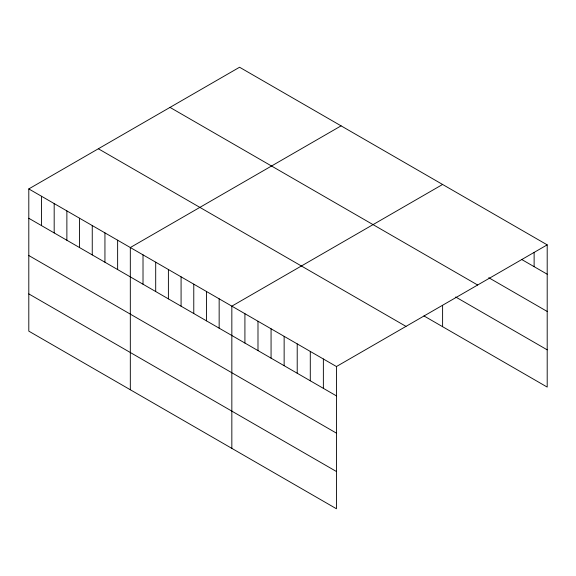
<?xml version="1.0" encoding="UTF-8"?>
<svg xmlns="http://www.w3.org/2000/svg" width="576" height="576" viewBox="0 0 576 576"><rect width="100%" height="100%" fill="white"/><g stroke="black" fill="none" stroke-linecap="round" stroke-linejoin="round"><path stroke-width="0.86" d="M28.8 188.921L336.442 366.538L336.442 508.759L28.8 331.142L28.8 188.921L239.558 67.241L547.2 244.858L547.2 387.079L423.943 315.914M341.078 125.856L130.32 247.536L130.32 389.758M442.606 184.464L231.84 306.151L231.84 448.373M336.442 366.538L547.2 244.858M521.82 259.56L547.2 274.212M488.75 277.711L547.2 311.458M170.006 107.395L477.648 285.012M455.674 296.993L547.2 349.834M98.352 148.766L405.994 326.383M28.8 218.275L336.442 395.892M28.8 255.521L336.442 433.138M28.8 293.897L336.442 471.514M534.125 252.432L534.125 266.666M442.606 305.402L442.606 326.686M323.366 358.985L323.366 388.346M310.291 351.439L310.291 380.794M297.216 343.894L297.216 373.248M284.141 336.341L284.141 365.695M271.066 328.795L271.066 358.15M257.99 321.242L257.99 350.604M244.915 313.697L244.915 343.051M219.154 298.822L219.154 328.176M206.46 291.492L206.46 320.854M193.774 284.17L193.774 313.524M181.08 276.84L181.08 306.194M168.394 269.518L168.394 298.872M155.7 262.188L155.7 291.542M143.014 254.858L143.014 284.22M117.634 240.206L117.634 269.568M104.94 232.884L104.94 262.238M92.254 225.554L92.254 254.909M79.56 218.232L79.56 247.586M66.874 210.902L66.874 240.257M54.18 203.573L54.18 232.934M41.494 196.25L41.494 225.605"/></g></svg>
